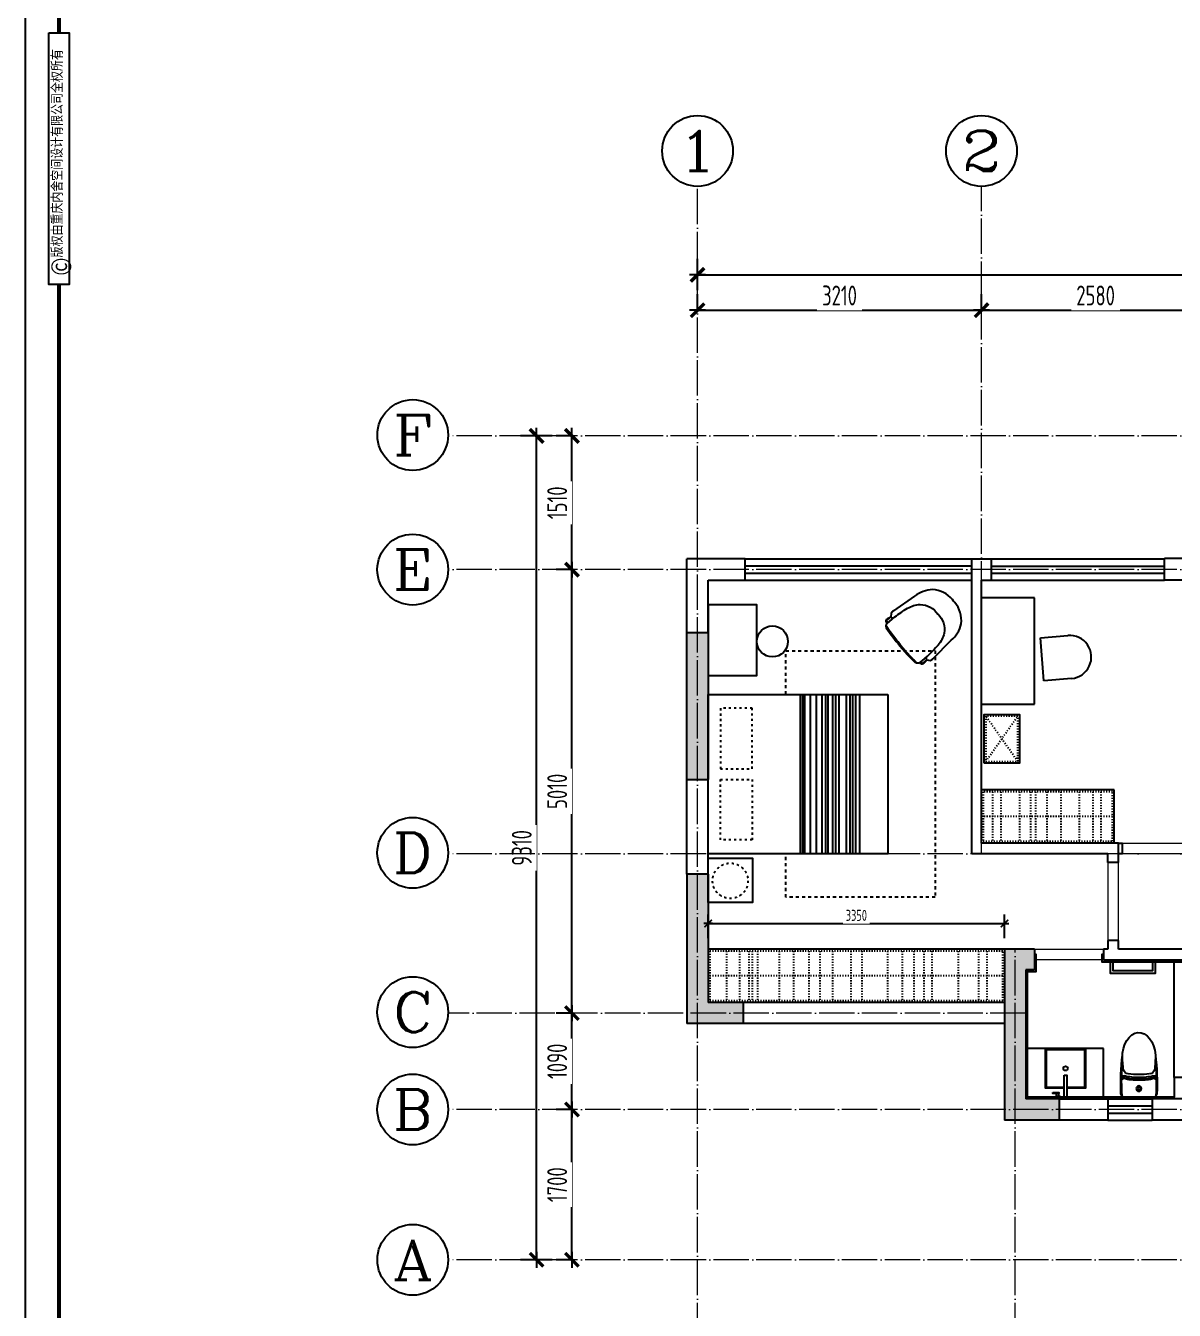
# Model space of a CAD drawing. Header units: inches. Extents: x -50945 to 250244, y -404780 to 18493.
# Drawn here: x 46715 to 59700, y -41871 to -27357 of the extents above; entities that cross this region are included whole.
import ezdxf
from ezdxf.enums import TextEntityAlignment as Align

# ---------------------------------------------------------------- set-up
doc = ezdxf.new("R2010")
doc.units = ezdxf.units.IN
doc.header["$MEASUREMENT"] = 0
for name, pattern in [('ACAD_ISO03W100', [30, 12, -18]), ('DOTE', [2.42, 2, -0.2, 0.02, -0.2]), ('iGo户型优化10', [30, 12, -18]), ('iGo户型优化15', [2, 1, -1]), ('iGo户型优化31', [0.35, 0.25, -0.1])]:
    doc.linetypes.add(name, pattern=pattern)
for name, color, linetype in [('15开关布置图-YJ', 2, 'Continuous'), ('AXIS', 1, 'Continuous'), ('AXIS_TEXT', 7, 'Continuous'), ('A图框', 7, 'Continuous'), ('D-ARCHI', 250, 'Continuous'), ('EVH 立面填充', 8, 'Continuous'), ('IBS-003-建筑窗框', 3, 'Continuous'), ('IBS-182-原建筑非承重墙', 150, 'Continuous'), ('IBS-200-原建筑承重墙柱', 200, 'Continuous'), ('IBS-63-原建筑窗', 63, 'Continuous'), ('IDS-030-造型完成面(看线)', 30, 'Continuous'), ('IDS-040-固定高家具', 40, 'Continuous'), ('IFF-31-卫浴洁具', 31, 'Continuous'), ('IFF-51-活动家具', 51, 'Continuous'), ('iGo户型优化', 7, 'Continuous'), ('外标注', 50, 'Continuous')]:
    doc.layers.add(name, color=color, linetype=linetype)
doc.layers.add('门', color=65, linetype='Continuous', lineweight=13)
doc.styles.add('04.YBC-外标注3.0', font='', dxfattribs={"width": 0.8, "height": 3})
doc.styles.add('_TCH_AXIS', font='COMPLEX', dxfattribs={"bigfont": 'GBCBIG'})
doc.styles.add('COMPLEX', font='COMPLEX')
doc.styles.add('HBA-DIMT', font='ARCHS.SHX', dxfattribs={"width": 0.8})
doc.styles.get('04.YBC-外标注3.0').set_extended_font_data('SimSun')
doc.dimstyles.new('HBA_40', dxfattribs={"dimscale": 50, "dimtxt": 2.5, "dimasz": 0.1, "dimexe": 2, "dimexo": 2.5, "dimgap": 0.6, "dimtad": 1, "dimdec": 0, "dimrnd": 5, "dimzin": 0, "dimtxsty": 'HBA-DIMT', "dimblk": 'HBA_DIMENSION_TICK', "dimblk1": 'HBA_DIMENSION_TICK', "dimblk2": 'HBA_DIMENSION_TICK', "dimcen": 0.125, "dimclrd": 44, "dimclre": 44, "dimclrt": 2, "dimadec": 0, "dimazin": 0, "dimtfac": 1, "dimtdec": 0, "dimtix": 1, "dimtmove": 1, "dimatfit": 3, "dimldrblk": 'HBA_Leader_Dot', "dimfxl": 0, "dimtvp": 1, "dimtfill": 1, "dimtolj": 1, "dimtzin": 0, "dimarcsym": 0})

# ---------------------------------------------------------------- blocks, each defined once
blk = doc.blocks.new('HBA_DIMENSION_TICK')
at = {"color": 0, "linetype": 'ByBlock'}
for p, q in [((-10, 0), (0, 0)), ((0, 0), (10, 0))]:
    blk.add_line(p, q, dxfattribs=at)
at = {"color": 50, "linetype": 'ByBlock'}
blk.add_solid([(-10, -7), (-7, -10), (7, 10), (10, 7)], dxfattribs=at)
blk = doc.blocks.new('*D151')
at = {"layer": 'Defpoints', "color": 0, "transparency": 16777216}
for p in [(57520, -30572), (54310, -30797), (57520, -30797)]:
    blk.add_point(p, dxfattribs=at)
at = {"layer": '外标注', "color": 44, "lineweight": -2, "transparency": 16777216}
for p, q in [((54310, -30572), (54310, -30392)), ((57520, -30572), (57520, -30392)), ((54319, -30572), (57511, -30572))]:
    blk.add_line(p, q, dxfattribs=at)
at = {"layer": '外标注', "color": 44, "lineweight": -2, "transparency": 16777216, "xscale": 9, "yscale": 9, "zscale": 9, "rotation": 180}
blk.add_blockref('HBA_DIMENSION_TICK', (54310, -30572), dxfattribs=at)
at = {"layer": '外标注', "color": 44, "lineweight": -2, "transparency": 16777216, "xscale": 9, "yscale": 9, "zscale": 9}
blk.add_blockref('HBA_DIMENSION_TICK', (57520, -30572), dxfattribs=at)
at = {"layer": '外标注', "color": 2, "transparency": 16777216, "insert": (55915, -30406), "char_height": 225, "attachment_point": 5, "style": 'HBA-DIMT', "bg_fill": 3, "box_fill_scale": 1.25, "bg_fill_color": 256, "bg_fill_true_color": 13158600, "bg_fill_transparency": 0}
blk.add_mtext('\\A1;3210', dxfattribs=at)
blk = doc.blocks.new('HBA_Leader_Dot')
at = {"color": 0, "linetype": 'ByBlock'}
blk.add_line((-5, 0), (-10, 0), dxfattribs=at)
at = {"color": 0, "linetype": 'ByBlock', "const_width": 5}
blk.add_lwpolyline([(-2.5, 0, 1), (2.5, 0, 1)], format="xyb", close=True, dxfattribs=at)
blk = doc.blocks.new('*D152')
at = {"layer": 'Defpoints', "color": 0, "transparency": 16777216}
for p in [(60100, -30572), (57520, -30797), (60100, -30797)]:
    blk.add_point(p, dxfattribs=at)
at = {"layer": '外标注', "color": 44, "lineweight": -2, "transparency": 16777216}
for p, q in [((57520, -30572), (57520, -30392)), ((60100, -30572), (60100, -30392)), ((57529, -30572), (60091, -30572))]:
    blk.add_line(p, q, dxfattribs=at)
at = {"layer": '外标注', "color": 44, "lineweight": -2, "transparency": 16777216, "xscale": 9, "yscale": 9, "zscale": 9, "rotation": 180}
blk.add_blockref('HBA_DIMENSION_TICK', (57520, -30572), dxfattribs=at)
at = {"layer": '外标注', "color": 44, "lineweight": -2, "transparency": 16777216, "xscale": 9, "yscale": 9, "zscale": 9}
blk.add_blockref('HBA_DIMENSION_TICK', (60100, -30572), dxfattribs=at)
at = {"layer": '外标注', "color": 2, "transparency": 16777216, "insert": (58810, -30406), "char_height": 225, "attachment_point": 5, "style": 'HBA-DIMT', "bg_fill": 3, "box_fill_scale": 1.25, "bg_fill_color": 256, "bg_fill_true_color": 13158600, "bg_fill_transparency": 0}
blk.add_mtext('\\A1;2580', dxfattribs=at)
blk = doc.blocks.new('*D155')
at = {"layer": 'Defpoints', "color": 0, "transparency": 16777216}
for p in [(69010, -30172), (54310, -30572), (69010, -30572)]:
    blk.add_point(p, dxfattribs=at)
at = {"layer": '外标注', "color": 44, "lineweight": -2, "transparency": 16777216}
for p, q in [((54310, -30347), (54310, -29992)), ((69010, -30347), (69010, -29992)), ((54319, -30172), (69001, -30172))]:
    blk.add_line(p, q, dxfattribs=at)
at = {"layer": '外标注', "color": 44, "lineweight": -2, "transparency": 16777216, "xscale": 9, "yscale": 9, "zscale": 9, "rotation": 180}
blk.add_blockref('HBA_DIMENSION_TICK', (54310, -30172), dxfattribs=at)
at = {"layer": '外标注', "color": 44, "lineweight": -2, "transparency": 16777216, "xscale": 9, "yscale": 9, "zscale": 9}
blk.add_blockref('HBA_DIMENSION_TICK', (69010, -30172), dxfattribs=at)
at = {"layer": '外标注', "color": 2, "transparency": 16777216, "insert": (61660, -30006), "char_height": 225, "attachment_point": 5, "style": 'HBA-DIMT', "bg_fill": 3, "box_fill_scale": 1.25, "bg_fill_color": 256, "bg_fill_true_color": 13158600, "bg_fill_transparency": 0}
blk.add_mtext('\\A1;14700', dxfattribs=at)
blk = doc.blocks.new('*D156')
at = {"layer": 'Defpoints', "color": 0, "transparency": 16777216}
for p in [(52890, -39603), (53091, -39603), (53091, -41301)]:
    blk.add_point(p, dxfattribs=at)
at = {"layer": '外标注', "color": 44, "lineweight": -2, "transparency": 16777216}
for p, q in [((52890, -39603), (52710, -39603)), ((52890, -41292), (52890, -39612)), ((52890, -41301), (52710, -41301))]:
    blk.add_line(p, q, dxfattribs=at)
at = {"layer": '外标注', "color": 44, "lineweight": -2, "transparency": 16777216, "xscale": 9, "yscale": 9, "zscale": 9}
for p, rotation in [((52890, -39603), 90), ((52890, -41301), 270)]:
    blk.add_blockref('HBA_DIMENSION_TICK', p, dxfattribs=dict(at, rotation=rotation))
at = {"layer": '外标注', "color": 2, "transparency": 16777216, "insert": (52723, -40452), "char_height": 225, "attachment_point": 5, "rotation": 90, "style": 'HBA-DIMT', "bg_fill": 3, "box_fill_scale": 1.25, "bg_fill_color": 256, "bg_fill_true_color": 13158600, "bg_fill_transparency": 0}
blk.add_mtext('\\A1;1700', dxfattribs=at)
blk = doc.blocks.new('*D157')
at = {"layer": 'Defpoints', "color": 0, "transparency": 16777216}
for p in [(52890, -38513), (53091, -38513), (53091, -39603)]:
    blk.add_point(p, dxfattribs=at)
at = {"layer": '外标注', "color": 44, "lineweight": -2, "transparency": 16777216}
for p, q in [((52890, -38513), (52710, -38513)), ((52890, -39594), (52890, -38522)), ((52890, -39603), (52710, -39603))]:
    blk.add_line(p, q, dxfattribs=at)
at = {"layer": '外标注', "color": 44, "lineweight": -2, "transparency": 16777216, "xscale": 9, "yscale": 9, "zscale": 9}
for p, rotation in [((52890, -38513), 90), ((52890, -39603), 270)]:
    blk.add_blockref('HBA_DIMENSION_TICK', p, dxfattribs=dict(at, rotation=rotation))
at = {"layer": '外标注', "color": 2, "transparency": 16777216, "insert": (52723, -39058), "char_height": 225, "attachment_point": 5, "rotation": 90, "style": 'HBA-DIMT', "bg_fill": 3, "box_fill_scale": 1.25, "bg_fill_color": 256, "bg_fill_true_color": 13158600, "bg_fill_transparency": 0}
blk.add_mtext('\\A1;1090', dxfattribs=at)
blk = doc.blocks.new('*D158')
at = {"layer": 'Defpoints', "color": 0, "transparency": 16777216}
for p in [(52890, -33503), (53091, -33503), (53091, -38513)]:
    blk.add_point(p, dxfattribs=at)
at = {"layer": '外标注', "color": 44, "lineweight": -2, "transparency": 16777216}
for p, q in [((52890, -33503), (52710, -33503)), ((52890, -38504), (52890, -33512)), ((52890, -38513), (52710, -38513))]:
    blk.add_line(p, q, dxfattribs=at)
at = {"layer": '外标注', "color": 44, "lineweight": -2, "transparency": 16777216, "xscale": 9, "yscale": 9, "zscale": 9}
for p, rotation in [((52890, -33503), 90), ((52890, -38513), 270)]:
    blk.add_blockref('HBA_DIMENSION_TICK', p, dxfattribs=dict(at, rotation=rotation))
at = {"layer": '外标注', "color": 2, "transparency": 16777216, "insert": (52723, -36008), "char_height": 225, "attachment_point": 5, "rotation": 90, "style": 'HBA-DIMT', "bg_fill": 3, "box_fill_scale": 1.25, "bg_fill_color": 256, "bg_fill_true_color": 13158600, "bg_fill_transparency": 0}
blk.add_mtext('\\A1;5010', dxfattribs=at)
blk = doc.blocks.new('*D159')
at = {"layer": 'Defpoints', "color": 0, "transparency": 16777216}
for p in [(52890, -31992), (53091, -31992), (53091, -33503)]:
    blk.add_point(p, dxfattribs=at)
at = {"layer": '外标注', "color": 44, "lineweight": -2, "transparency": 16777216}
for p, q in [((52890, -31992), (52710, -31992)), ((52890, -33494), (52890, -32001)), ((52890, -33503), (52710, -33503))]:
    blk.add_line(p, q, dxfattribs=at)
at = {"layer": '外标注', "color": 44, "lineweight": -2, "transparency": 16777216, "xscale": 9, "yscale": 9, "zscale": 9}
for p, rotation in [((52890, -31992), 90), ((52890, -33503), 270)]:
    blk.add_blockref('HBA_DIMENSION_TICK', p, dxfattribs=dict(at, rotation=rotation))
at = {"layer": '外标注', "color": 2, "transparency": 16777216, "insert": (52723, -32748), "char_height": 225, "attachment_point": 5, "rotation": 90, "style": 'HBA-DIMT', "bg_fill": 3, "box_fill_scale": 1.25, "bg_fill_color": 256, "bg_fill_true_color": 13158600, "bg_fill_transparency": 0}
blk.add_mtext('\\A1;1510', dxfattribs=at)
blk = doc.blocks.new('*D160')
at = {"layer": 'Defpoints', "color": 0, "transparency": 16777216}
for p in [(52490, -31992), (52890, -31992), (52890, -41301)]:
    blk.add_point(p, dxfattribs=at)
at = {"layer": '外标注', "color": 44, "lineweight": -2, "transparency": 16777216}
for p, q in [((52665, -31992), (52310, -31992)), ((52490, -41292), (52490, -32001)), ((52665, -41301), (52310, -41301))]:
    blk.add_line(p, q, dxfattribs=at)
at = {"layer": '外标注', "color": 44, "lineweight": -2, "transparency": 16777216, "xscale": 9, "yscale": 9, "zscale": 9}
for p, rotation in [((52490, -31992), 90), ((52490, -41301), 270)]:
    blk.add_blockref('HBA_DIMENSION_TICK', p, dxfattribs=dict(at, rotation=rotation))
at = {"layer": '外标注', "color": 2, "transparency": 16777216, "insert": (52323, -36647), "char_height": 225, "attachment_point": 5, "rotation": 90, "style": 'HBA-DIMT', "bg_fill": 3, "box_fill_scale": 1.25, "bg_fill_color": 256, "bg_fill_true_color": 13158600, "bg_fill_transparency": 0}
blk.add_mtext('\\A1;9310', dxfattribs=at)
blk = doc.blocks.new('_AXISO')
blk.add_circle((0, 0), 0.5)
at = {"layer": 'AXIS_TEXT', "style": 'COMPLEX', "width": 1.041667}
blk.add_attdef('A', text='', height=0.56, dxfattribs=at).set_placement((-0.25, -0.28), (0.25, -0.28), align=Align.FIT)
blk = doc.blocks.new('gegeg')
at = {"layer": 'A图框'}
for points in [[(162587, -39218), (162587, -60008), (133187, -60008), (133187, -39218)], [(133431, -40125), (133643, -40125), (133643, -42755), (133431, -42755)]]:
    blk.add_lwpolyline(points, close=True, dxfattribs=at)
at = {"layer": 'A图框', "const_width": 42}
for points in [[(133537, -40125), (133537, -39568), (162237, -39568), (162237, -57908)], [(133537, -57908), (133537, -42755)]]:
    blk.add_lwpolyline(points, dxfattribs=at)
at = {"layer": 'A图框', "rotation": 90, "style": '04.YBC-外标注3.0'}
for s, insert, char_height, width, attachment_point in [('版权由重庆内舍空间设计有限公司全权所有', (133460, -42471), 105, 2420.6, 1), ('©', (133559, -42567), 210, 191.34, 5)]:
    blk.add_mtext(s, dxfattribs=dict(at, insert=insert, char_height=char_height, width=width, attachment_point=attachment_point))
blk = doc.blocks.new('rtger')
at = {"layer": 'IFF-31-卫浴洁具', "ltscale": 0.02}
for p in [(64161, 9478), (64161, 9151)]:
    blk.add_line(p, (64161, 9315), dxfattribs=at)
for radius in [29.6, 16.1]:
    blk.add_circle((64065, 9315), radius, dxfattribs=at)
for centre, radius, start, end in [((64006, 6944), 2577, 87.4001, 97.1336), ((63964, 5198), 4312, 87.5288, 93.6994), ((63693, 8401), 1100, 81.703, 90.3481), ((63840, 9431), 60, 5.3921, 79.5299), ((62528, 9307), 1378, 0.3409, 5.3921), ((63943, 9487), 24.1, 108.0596, 207.7967), ((63387, 9339), 552, 357.5425, 14.3815), ((63959, 9491), 18.8, 84.0685, 197.6407), ((63368, 9339), 592, 357.7467, 14.3815), ((63968, 9493), 18.2, 113.5276, 196.6187), ((63368, 9339), 602, 357.7467, 14.3815), ((64121, 9478), 40, 0, 87.4001), ((62528, 9323), 1378, 354.6079, 359.6591), ((63387, 9291), 552, 345.6185, 2.4575), ((63368, 9291), 592, 345.6185, 2.2533), ((63368, 9291), 602, 345.6185, 2.2533), ((63840, 9199), 60, 280.4701, 354.6079), ((63943, 9143), 24.1, 152.2033, 251.9404), ((63959, 9138), 18.8, 162.3593, 275.9315), ((64121, 9151), 40, 272.5999, 0), ((63693, 10228), 1100, 269.6519, 278.297), ((64006, 11686), 2577, 262.8664, 272.5999), ((63964, 13431), 4312, 266.3006, 272.4712), ((63968, 9136), 18.2, 163.3813, 246.4724)]:
    blk.add_arc(centre, radius, start, end, dxfattribs=at)
blk.add_ellipse((63720, 9315), major_axis=(289, 0), ratio=0.648116, start_param=1.570796, end_param=4.592942, dxfattribs=at)
blk = doc.blocks.new('抖音iGo户型优化-0715')
at = {"layer": 'IFF-31-卫浴洁具'}
for points in [[(13559, -200880), (13529, -200880), (13529, -200630), (13559, -200630)], [(13659, -200640), (13609, -200640), (13609, -200630), (13659, -200630)], [(13649, -200640), (13619, -200640), (13619, -200670), (13649, -200670)], [(13689, -200681), (13619, -200681), (13619, -200671), (13689, -200671)]]:
    blk.add_lwpolyline(points, close=True, dxfattribs=at)
blk.add_lwpolyline([(13559, -200730), (13769, -200730), (13769, -201180), (13319, -201180), (13319, -200730), (13529, -200730)], dxfattribs=at)
at = {"layer": 'iGo户型优化', "color": 251, "ltscale": 333}
blk.add_lwpolyline([(13559, -200740), (13759, -200740), (13759, -201170), (13329, -201170), (13329, -200740), (13529, -200740)], dxfattribs=at)
at = {"layer": 'iGo户型优化', "color": 7}
blk.add_circle((13544, -200955), 25, dxfattribs=at)
blk = doc.blocks.new('抖音iGo户型优化-0379')
at = {"layer": 'IFF-51-活动家具', "ltscale": 100}
for p, q in [((61412, -161495), (61387, -161183)), ((61873, -161143), (61899, -161455)), ((61899, -161455), (61412, -161495))]:
    blk.add_line(p, q, dxfattribs=at)
blk.add_arc((61630, -161163), 244, 4.7217, 184.7217, dxfattribs=at)
blk = doc.blocks.new('fntjy')
at = {"layer": 'IFF-51-活动家具'}
for p, q in [((34752, -15106), (34752, -13306)), ((34794, -15106), (34794, -13306)), ((34830, -15106), (34830, -13306)), ((34860, -15106), (34860, -13306)), ((34902, -15106), (34902, -13306)), ((34985, -15106), (34985, -13306)), ((35021, -15106), (35021, -13306)), ((35057, -15106), (35057, -13306)), ((35110, -15106), (35110, -13306)), ((35134, -15106), (35134, -13306)), ((35176, -15106), (35176, -13306)), ((35241, -15106), (35241, -13306)), ((35307, -15106), (35307, -13306)), ((35373, -15106), (35373, -13306)), ((35396, -15106), (35396, -13306)), ((35420, -15106), (35420, -13306))]:
    blk.add_line(p, q, dxfattribs=at)
for points in [[(36461, -12756), (36461, -13256), (35961, -13256), (35961, -12756)], [(34431, -15106), (34431, -13306), (36461, -13306), (36461, -15106)]]:
    blk.add_lwpolyline(points, close=True, dxfattribs=at)
at = {"layer": 'iGo户型优化', "color": 251, "linetype": 'iGo户型优化15', "ltscale": 35}
blk.add_lwpolyline([(35583, -15106), (35583, -15598), (33895, -15598), (33895, -12814), (35583, -12814), (35583, -13306)], dxfattribs=at)
at = {"layer": 'iGo户型优化', "color": 251, "linetype": 'iGo户型优化10', "ltscale": 2}
for points in [[(36323, -13463), (36323, -14145), (35963, -14145), (35963, -13463)], [(36323, -14949), (36323, -14266), (35963, -14266), (35963, -14949)]]:
    blk.add_lwpolyline(points, close=True, dxfattribs=at)
blk.add_circle((36211, -13000), 200, dxfattribs=at)
blk = doc.blocks.new('抖音iGo户型优化-0371')
at = {"layer": 'IFF-51-活动家具', "ltscale": 100}
blk.add_lwpolyline([(61455, -158824), (61442, -158808, 0.206334), (61219, -158694, 0.159584), (61015, -158770), (60777, -158935, 0.042045), (60752, -158955, 0.236062), (60748, -158964), (60747, -159002), (60747, -159003, 0.319611), (60775, -159012, 0.054187), (60791, -159003, -0.030614), (60935, -158906, -0.113373), (61078, -158862, -0.229365), (61279, -158971), (61279, -158971), (61280, -158971, -0.229365), (61350, -159188, -0.113373), (61281, -159321, -0.030614), (61159, -159446, 0.054187), (61147, -159460, 0.319611), (61151, -159488), (61152, -159488), (61190, -159494, 0.236062), (61199, -159492, 0.042045), (61223, -159472), (61429, -159267, 0.159584), (61541, -159081, 0.206334), (61469, -158841)], format="xyb", close=True, dxfattribs=at)
for points in [[(60747, -158999), (60736, -159008), (60729, -159013), (60726, -159015), (60723, -159017), (60720, -159019), (60715, -159022), (60708, -159026), (60707, -159027), (60695, -159037), (60693, -159041), (60690, -159045), (60689, -159048), (60689, -159051), (60690, -159057), (60693, -159060), (60697, -159064), (60704, -159066), (60716, -159062)], [(61155, -159489), (61144, -159499), (61138, -159505), (61135, -159507), (61133, -159510), (61131, -159512), (61126, -159517), (61121, -159523), (61120, -159524), (61108, -159533), (61104, -159535), (61100, -159537), (61096, -159537), (61093, -159537), (61087, -159535), (61085, -159532), (61082, -159527), (61081, -159520), (61087, -159508)]]:
    blk.add_lwpolyline(points, dxfattribs=at)
for points in [[(60789, -159004), (60726, -159055), (60699, -159078, 0.144369), (60692, -159091, 0.222999), (60695, -159126, 0.033134), (60848, -159329), (60848, -159330)], [(60747, -159002), (60709, -159033), (60704, -159037, 0.976859), (60720, -159061)], [(60857, -159322), (60828, -159286, -0.018931), (60728, -159157, -0.005721), (60701, -159117, -0.269565), (60698, -159083)], [(61158, -159447), (61096, -159500), (61069, -159522, -0.144369), (61054, -159526, -0.222999), (61020, -159517, -0.033134), (60848, -159330), (60848, -159330)], [(60857, -159322), (60887, -159358, 0.018931), (60996, -159479, 0.005721), (61030, -159513, 0.269565), (61064, -159522)], [(61152, -159488), (61115, -159520), (61109, -159525, -0.976859), (61089, -159505)]]:
    blk.add_lwpolyline(points, format="xyb", dxfattribs=at)
blk = doc.blocks.new('*D186')
at = {"color": 44, "lineweight": -2, "transparency": 16777216}
for p, q in [((54430, -37668), (54430, -37401)), ((57780, -37668), (57780, -37401)), ((54435, -37501), (57775, -37501))]:
    blk.add_line(p, q, dxfattribs=at)
at = {"layer": 'Defpoints', "color": 0, "transparency": 16777216}
for p in [(57780, -37501), (54430, -37793), (57780, -37793)]:
    blk.add_point(p, dxfattribs=at)
at = {"color": 44, "lineweight": -2, "transparency": 16777216, "xscale": 5, "yscale": 5, "zscale": 5, "rotation": 180}
blk.add_blockref('HBA_DIMENSION_TICK', (54430, -37501), dxfattribs=at)
at = {"color": 44, "lineweight": -2, "transparency": 16777216, "xscale": 5, "yscale": 5, "zscale": 5}
blk.add_blockref('HBA_DIMENSION_TICK', (57780, -37501), dxfattribs=at)
at = {"color": 2, "transparency": 16777216, "insert": (56105, -37409), "char_height": 125, "attachment_point": 5, "style": 'HBA-DIMT', "bg_fill": 3, "box_fill_scale": 1.25, "bg_fill_color": 256, "bg_fill_true_color": 13158600, "bg_fill_transparency": 0}
blk.add_mtext('\\A1;3350', dxfattribs=at)

msp = doc.modelspace()

# ---------------------------------------------------------------- hatches: boundary and pattern name
at = {"layer": 'EVH 立面填充'}
h = msp.add_hatch(color=256, dxfattribs=at)
h.dxf.hatch_style = 1
h.paths.add_polyline_path([(54189.86, -35872.68), (54429.86, -35872.68), (54429.86, -34212.68), (54189.86, -34212.68)])
h = msp.add_hatch(color=256, dxfattribs=at)
h.dxf.hatch_style = 1
h.paths.add_polyline_path([(54429.86, -38392.68), (54429.86, -36942.68), (54189.86, -36942.68), (54189.86, -38632.68), (54829.86, -38632.68), (54829.86, -38392.68)])
h = msp.add_hatch(color=256, dxfattribs=at)
h.dxf.hatch_style = 1
h.paths.add_polyline_path([(57779.56, -39722.68), (58399.56, -39722.68), (58399.56, -39482.68), (58019.56, -39482.68), (58019.56, -38022.68), (58119.56, -38022.68), (58119.56, -37792.68), (57779.56, -37792.68)])

# ---------------------------------------------------------------- linework, layer by layer
at = {"layer": 'D-ARCHI', "color": 251, "linetype": 'DOTE', "lineweight": 5, "ltscale": 200}
msp.add_line((57899.56, -44121.01), (57899.56, -37792.68), dxfattribs=at)
at = {"layer": 'IBS-003-建筑窗框', "color": 251, "ltscale": 10}
for p, q in [((54849.86, -33381.68), (57409.86, -33381.68)), ((57629.86, -33382.68), (59589.86, -33382.68)), ((54849.86, -33622.68), (57409.86, -33622.68)), ((57629.86, -33622.68), (59589.86, -33622.68)), ((58949.56, -39482.68), (59449.56, -39482.68)), ((58949.56, -39722.68), (59449.56, -39722.68))]:
    msp.add_line(p, q, dxfattribs=at)
at = {"layer": 'IBS-182-原建筑非承重墙'}
for p, q in [((54849.86, -33381.68), (54189.86, -33381.68)), ((54849.86, -33622.68), (54849.86, -33381.68)), ((57409.86, -33381.68), (57629.86, -33381.68)), ((57629.86, -33381.68), (57629.86, -33622.68)), ((59589.86, -33622.68), (59589.86, -33372.68)), ((59589.86, -33372.68), (59999.86, -33372.68)), ((54189.86, -34212.68), (54189.86, -33382.68)), ((57409.86, -36712.68), (57409.86, -33382.68)), ((54429.86, -34212.68), (54429.86, -33622.68)), ((54429.86, -33622.68), (54849.86, -33622.68)), ((57519.86, -36592.68), (57519.86, -33622.68)), ((57519.86, -33622.68), (57629.86, -33622.68)), ((59999.86, -33622.68), (59589.86, -33622.68)), ((54189.86, -36942.68), (54189.86, -35872.68)), ((54429.86, -36942.68), (54429.86, -35872.68)), ((58949.86, -36712.68), (57409.86, -36712.68)), ((59069.86, -36592.68), (57519.86, -36592.68)), ((58949.86, -36812.68), (58949.86, -36712.68)), ((59069.86, -36812.68), (59069.86, -36592.68)), ((59069.86, -36812.68), (58949.86, -36812.68)), ((59069.56, -37692.68), (58949.56, -37692.68)), ((58949.56, -37692.68), (58949.56, -37792.68)), ((59069.56, -37792.68), (59069.56, -37692.68)), ((58949.56, -37792.68), (58899.56, -37792.68)), ((58899.56, -37792.68), (58899.56, -37912.68)), ((62719.56, -37792.68), (59069.56, -37792.68)), ((58899.56, -37912.68), (60599.56, -37912.68)), ((57779.56, -38392.68), (54829.86, -38392.68)), ((57779.56, -38632.68), (54829.86, -38632.68)), ((58399.56, -39482.68), (58949.56, -39482.68)), ((58949.56, -39482.68), (58949.56, -39722.68)), ((60829.56, -39482.68), (59449.56, -39482.68)), ((59449.56, -39482.68), (59449.56, -39722.68)), ((58949.56, -39722.68), (58399.56, -39722.68)), ((61909.56, -39722.68), (59449.56, -39722.68))]:
    msp.add_line(p, q, dxfattribs=at)
msp.add_lwpolyline([(59069.86, -36592.68), (59109.86, -36592.68), (59109.86, -36712.68), (59069.86, -36712.68)], close=True, dxfattribs=at)
at = {"layer": 'IBS-200-原建筑承重墙柱', "ltscale": 0.02}
for p, q in [((54189.86, -34212.68), (54429.86, -34212.68)), ((54189.86, -35872.68), (54189.86, -34212.68)), ((54429.86, -34212.68), (54429.86, -35872.68)), ((54189.86, -35872.68), (54429.86, -35872.68)), ((54429.86, -36942.68), (54189.86, -36942.68)), ((54189.86, -36942.68), (54189.86, -38632.68)), ((54429.86, -36942.68), (54429.86, -38392.68)), ((58119.56, -37792.68), (57779.56, -37792.68)), ((57779.56, -37792.68), (57779.56, -39722.68)), ((58119.56, -37792.68), (58119.56, -38022.68)), ((58119.56, -38022.68), (58019.56, -38022.68)), ((58019.56, -38022.68), (58019.56, -39482.68)), ((54829.86, -38392.68), (54429.86, -38392.68)), ((54829.86, -38632.68), (54829.86, -38392.68)), ((54829.86, -38632.68), (54189.86, -38632.68)), ((58399.56, -39482.68), (58019.56, -39482.68)), ((58399.56, -39482.68), (58399.56, -39722.68)), ((58399.56, -39722.68), (57779.56, -39722.68))]:
    msp.add_line(p, q, dxfattribs=at)
at = {"layer": 'IBS-63-原建筑窗'}
for p, q in [((54849.86, -33461.68), (57409.86, -33461.68)), ((57629.86, -33462.68), (59589.86, -33462.68)), ((54849.86, -33542.68), (57409.86, -33542.68)), ((57629.86, -33542.68), (59589.86, -33542.68)), ((58949.56, -39562.68), (59449.56, -39562.68)), ((58949.56, -39642.68), (59449.56, -39642.68))]:
    msp.add_line(p, q, dxfattribs=at)
at = {"layer": 'IDS-030-造型完成面(看线)'}
msp.add_lwpolyline([(58899.56, -37852.68), (58879.56, -37852.68), (58879.56, -37932.68), (60579.56, -37932.68), (60579.56, -39242.68), (59699.56, -39242.68), (59699.56, -39462.68), (58039.56, -39462.68), (58039.56, -38042.68), (58139.56, -38042.68), (58139.56, -37852.68), (58119.56, -37852.68)], dxfattribs=at)
at = {"layer": 'IDS-040-固定高家具', "linetype": 'ACAD_ISO03W100'}
for p, q in [((57568.99, -35669.2), (57928.99, -35159.2)), ((57928.99, -35669.2), (57568.99, -35159.2)), ((57643.28, -36012.68), (57643.28, -36572.68)), ((57738.32, -36012.68), (57738.32, -36572.68)), ((57948.56, -36012.68), (57948.56, -36572.68)), ((58072.4, -36012.68), (58072.4, -36572.68)), ((58130, -36012.68), (58130, -36572.68)), ((58256.72, -36012.68), (58256.72, -36572.68)), ((58418, -36012.68), (58418, -36572.68)), ((58622.47, -36012.68), (58622.47, -36572.68)), ((58777.99, -36012.68), (58777.99, -36572.68)), ((58867.27, -36012.68), (58867.27, -36572.68)), ((58999.86, -36292.68), (57539.86, -36292.68)), ((54636.96, -37812.68), (54636.96, -38372.68)), ((54785.69, -37812.68), (54785.69, -38372.68)), ((54889.8, -37812.68), (54889.8, -38372.68)), ((54926.99, -37812.68), (54926.99, -38372.68)), ((54986.48, -37812.68), (54986.48, -38372.68)), ((55231.89, -37812.68), (55231.89, -38372.68)), ((55395.5, -37812.68), (55395.5, -38372.68)), ((55566.54, -37812.68), (55566.54, -38372.68)), ((55692.96, -37812.68), (55692.96, -38372.68)), ((55834.26, -37812.68), (55834.26, -38372.68)), ((56042.48, -37812.68), (56042.48, -38372.68)), ((56168.91, -37812.68), (56168.91, -38372.68)), ((56458.94, -37812.68), (56458.94, -38372.68)), ((56622.54, -37812.68), (56622.54, -38372.68)), ((56756.4, -37812.68), (56756.4, -38372.68)), ((56867.95, -37812.68), (56867.95, -38372.68)), ((56957.19, -37812.68), (56957.19, -38372.68)), ((57254.66, -37812.68), (57254.66, -38372.68)), ((57485.2, -37812.68), (57485.2, -38372.68)), ((57581.87, -37812.68), (57581.87, -38372.68)), ((57759.56, -38092.68), (54449.86, -38092.68))]:
    msp.add_line(p, q, dxfattribs=at)
at = {"layer": 'IDS-040-固定高家具'}
for p, q in [((59019.86, -35992.68), (57519.86, -35992.68)), ((59019.86, -36592.68), (59019.86, -35992.68)), ((57779.56, -37792.68), (54429.86, -37792.68))]:
    msp.add_line(p, q, dxfattribs=at)
msp.add_lwpolyline([(57548.99, -35689.2), (57548.99, -35139.2), (57948.99, -35139.2), (57948.99, -35689.2)], close=True, dxfattribs=at)
at = {"layer": 'IDS-040-固定高家具', "linetype": 'ACAD_ISO03W100'}
for points in [[(57568.99, -35669.2), (57928.99, -35669.2), (57928.99, -35159.2), (57568.99, -35159.2)], [(57539.86, -36572.68), (58999.86, -36572.68), (58999.86, -36012.68), (57539.86, -36012.68)], [(54449.86, -38372.68), (57759.56, -38372.68), (57759.56, -37812.68), (54449.86, -37812.68)]]:
    msp.add_lwpolyline(points, close=True, dxfattribs=at)
at = {"layer": 'IFF-31-卫浴洁具', "ltscale": 0.02}
for p, q in [((59699.56, -39242.68), (59699.56, -37932.68)), ((58899.56, -38912.68), (58039.56, -38912.68)), ((58899.56, -39462.68), (58899.56, -38912.68))]:
    msp.add_line(p, q, dxfattribs=at)
for points in [[(58976.32, -37932.68), (58976.32, -38062.68), (59486.32, -38062.68), (59486.32, -37932.68)], [(59006.32, -37932.68), (59006.32, -38032.68), (59456.32, -38032.68), (59456.32, -37932.68)]]:
    msp.add_lwpolyline(points, dxfattribs=at)
at = {"layer": 'IFF-51-活动家具'}
for p, q in [((58119.86, -33822.68), (57519.86, -33822.68)), ((58119.86, -35022.68), (58119.86, -33822.68)), ((57519.86, -35022.68), (58119.86, -35022.68))]:
    msp.add_line(p, q, dxfattribs=at)
msp.add_lwpolyline([(54429.86, -34699.6), (54979.86, -34699.6), (54979.86, -33899.6), (54429.86, -33899.6)], close=True, dxfattribs=at)
msp.add_circle((55156.35, -34314.8), 175, dxfattribs=at)
at = {"layer": '门', "color": 8, "lineweight": 5}
for points in [[(59109.86, -36592.68), (59949.86, -36592.68), (59949.86, -36712.68), (59109.86, -36712.68)], [(58949.56, -37692.68), (59069.86, -37692.68), (59069.86, -36812.68), (58949.56, -36812.68)], [(58899.56, -37912.68), (58119.56, -37912.68), (58119.56, -37792.68), (58899.56, -37792.68)]]:
    msp.add_lwpolyline(points, close=True, dxfattribs=at)

# ---------------------------------------------------------------- block references
at = {"color": 7, "linetype": 'iGo户型优化31'}
msp.add_blockref('抖音iGo户型优化-0371', (-4251.02, 124966.07), dxfattribs=at)
at = {"rotation": 180}
msp.add_blockref('fntjy', (90890.97, -50018.59), dxfattribs=at)
at = {"color": 7, "linetype": 'iGo户型优化31', "rotation": 180}
msp.add_blockref('抖音iGo户型优化-0715', (72014.01, -240092.94), dxfattribs=at)
at = {"layer": 'AXIS'}
ref = msp.add_blockref('_AXISO', (54309.86, -28772.43), dxfattribs=dict(at, xscale=800, yscale=800, zscale=800))
ref.add_attrib('A', '1', dxfattribs={"layer": 'AXIS_TEXT', "height": 452.55, "style": '_TCH_AXIS', "width": 2.333333}).set_placement((54083.59, -28998.71), (54536.14, -28998.71), align=Align.FIT)
ref = msp.add_blockref('_AXISO', (57519.86, -28772.43), dxfattribs=dict(at, xscale=800, yscale=800, zscale=800))
ref.add_attrib('A', '2', dxfattribs={"layer": 'AXIS_TEXT', "height": 452.55, "style": '_TCH_AXIS', "width": 1.5}).set_placement((57293.59, -28998.71), (57746.14, -28998.71), align=Align.FIT)
ref = msp.add_blockref('_AXISO', (51089.99, -31982.43), dxfattribs=dict(at, xscale=800, yscale=800, zscale=800))
ref.add_attrib('A', 'F', dxfattribs={"layer": 'AXIS_TEXT', "height": 452.55, "style": '_TCH_AXIS', "width": 1.3125}).set_placement((50863.72, -32208.71), (51316.26, -32208.71), align=Align.FIT)
ref = msp.add_blockref('_AXISO', (51089.86, -33502.68), dxfattribs=dict(at, xscale=800, yscale=800, zscale=800))
ref.add_attrib('A', 'E', dxfattribs={"layer": 'AXIS_TEXT', "height": 452.55, "style": '_TCH_AXIS', "width": 1.3125}).set_placement((50863.59, -33728.95), (51316.14, -33728.95), align=Align.FIT)
ref = msp.add_blockref('_AXISO', (51089.86, -36702.44), dxfattribs=dict(at, xscale=800, yscale=800, zscale=800))
ref.add_attrib('A', 'D', dxfattribs={"layer": 'AXIS_TEXT', "height": 452.55, "style": '_TCH_AXIS', "width": 1.235294}).set_placement((50863.59, -36928.72), (51316.14, -36928.72), align=Align.FIT)
ref = msp.add_blockref('_AXISO', (51089.86, -38502.44), dxfattribs=dict(at, xscale=800, yscale=800, zscale=800))
ref.add_attrib('A', 'C', dxfattribs={"layer": 'AXIS_TEXT', "height": 452.55, "style": '_TCH_AXIS', "width": 1.4}).set_placement((50863.59, -38728.72), (51316.14, -38728.72), align=Align.FIT)
ref = msp.add_blockref('_AXISO', (51089.86, -39602.68), dxfattribs=dict(at, xscale=800, yscale=800, zscale=800))
ref.add_attrib('A', 'B', dxfattribs={"layer": 'AXIS_TEXT', "height": 452.55, "style": '_TCH_AXIS', "width": 1.235294}).set_placement((50863.59, -39828.95), (51316.14, -39828.95), align=Align.FIT)
ref = msp.add_blockref('_AXISO', (51090.07, -41301.01), dxfattribs=dict(at, xscale=800, yscale=800, zscale=800))
ref.add_attrib('A', 'A', dxfattribs={"layer": 'AXIS_TEXT', "height": 452.55, "style": '_TCH_AXIS', "width": 1.166667}).set_placement((50863.79, -41527.28), (51316.34, -41527.28), align=Align.FIT)
at = {"layer": 'IFF-31-卫浴洁具', "ltscale": 0.02, "xscale": -1, "rotation": 89.99999999999928}
msp.add_blockref('rtger', (68614.41, 24698.46), dxfattribs=at)
at = {"layer": 'IFF-51-活动家具', "rotation": 270}
msp.add_blockref('抖音iGo户型优化-0379', (219680.66, 27140.16), dxfattribs=at)

# ---------------------------------------------------------------- dimensions: what is measured, and where the dimension line sits
at = {"layer": '外标注'}
dim = msp.add_linear_dim(base=(57519.86, -30572.43), p1=(54309.86, -30797.02), p2=(57519.86, -30797.02), dimstyle='HBA_40', override={"dimscale": 90, "dimfxl": 200, "dimfxlon": 1}, dxfattribs=at)
dim.commit()
dim.dimension.update_dxf_attribs({"geometry": '*D151', "text_midpoint": (55914.86, -30405.93)})
dim = msp.add_linear_dim(base=(52889.86, -39602.68), p1=(53091.03, -41301.01), p2=(53091.03, -39602.68), angle=270, dimstyle='HBA_40', override={"dimscale": 90, "dimfxl": 200, "dimfxlon": 1}, dxfattribs=at)
dim.commit()
dim.dimension.update_dxf_attribs({"geometry": '*D156', "text_midpoint": (52723.36, -40451.84)})

# ---------------------------------------------------------------- next in the draw order: dimensions: what is measured, and where the dimension line sits
dim = msp.add_linear_dim(base=(60099.86, -30572.43), p1=(57519.86, -30797.02), p2=(60099.86, -30797.02), dimstyle='HBA_40', override={"dimscale": 90, "dimfxl": 200, "dimfxlon": 1}, dxfattribs=at)
dim.commit()
dim.dimension.update_dxf_attribs({"geometry": '*D152', "text_midpoint": (58809.86, -30405.93)})
dim = msp.add_linear_dim(base=(52889.86, -38512.68), p1=(53091.03, -39602.68), p2=(53091.03, -38512.68), angle=270, dimstyle='HBA_40', override={"dimscale": 90, "dimfxl": 200, "dimfxlon": 1}, dxfattribs=at)
dim.commit()
dim.dimension.update_dxf_attribs({"geometry": '*D157', "text_midpoint": (52723.36, -39057.68)})

# ---------------------------------------------------------------- next in the draw order: dimensions: what is measured, and where the dimension line sits
dim = msp.add_linear_dim(base=(69009.86, -30172.43), p1=(54309.86, -30572.43), p2=(69009.86, -30572.43), dimstyle='HBA_40', override={"dimscale": 90, "dimfxl": 200, "dimfxlon": 1}, dxfattribs=at)
dim.commit()
dim.dimension.update_dxf_attribs({"geometry": '*D155', "text_midpoint": (61659.86, -30005.93)})
dim = msp.add_linear_dim(base=(52889.86, -33502.68), p1=(53091.03, -38512.68), p2=(53091.03, -33502.68), angle=270, dimstyle='HBA_40', override={"dimscale": 90, "dimfxl": 200, "dimfxlon": 1}, dxfattribs=at)
dim.commit()
dim.dimension.update_dxf_attribs({"geometry": '*D158', "text_midpoint": (52723.36, -36007.68)})

# ---------------------------------------------------------------- next in the draw order: linework, layer by layer
at = {"layer": 'D-ARCHI', "color": 251, "linetype": 'DOTE', "lineweight": 5, "ltscale": 200}
for p, q in [((54309.86, -44121.01), (54309.86, -29172.43)), ((57519.86, -36712.68), (57519.86, -29172.43))]:
    msp.add_line(p, q, dxfattribs=at)

# ---------------------------------------------------------------- next in the draw order: dimensions: what is measured, and where the dimension line sits
at = {"layer": '外标注'}
dim = msp.add_linear_dim(base=(52889.86, -31992.43), p1=(53091.03, -33502.68), p2=(53091.03, -31992.43), angle=270, dimstyle='HBA_40', override={"dimscale": 90, "dimfxl": 200, "dimfxlon": 1}, dxfattribs=at)
dim.commit()
dim.dimension.update_dxf_attribs({"geometry": '*D159', "text_midpoint": (52723.36, -32747.55)})

# ---------------------------------------------------------------- next in the draw order: dimensions: what is measured, and where the dimension line sits
dim = msp.add_linear_dim(base=(52489.86, -31992.43), p1=(52889.86, -41301.01), p2=(52889.86, -31992.43), angle=90, dimstyle='HBA_40', override={"dimscale": 90, "dimfxl": 200, "dimfxlon": 1}, dxfattribs=at)
dim.commit()
dim.dimension.update_dxf_attribs({"geometry": '*D160', "text_midpoint": (52323.36, -36646.72)})

# ---------------------------------------------------------------- next in the draw order: linework, layer by layer
at = {"layer": 'D-ARCHI', "color": 251, "linetype": 'DOTE', "lineweight": 5, "ltscale": 200}
for p, q in [((71829.86, -31992.43), (51502.61, -31992.43)), ((71829.86, -33502.68), (51489.86, -33502.68)), ((71829.86, -36712.68), (51502.61, -36712.68)), ((58019.56, -38512.68), (51502.61, -38512.68)), ((71829.86, -39602.68), (51502.61, -39602.68)), ((71829.86, -41301.01), (51502.61, -41301.01))]:
    msp.add_line(p, q, dxfattribs=at)

# ---------------------------------------------------------------- next in the draw order: block references
at = {"layer": '15开关布置图-YJ', "color": 2, "xscale": 1.081091401797356, "yscale": 1.081091401797356, "zscale": 1.081091401797356}
msp.add_blockref('gegeg', (-97273.12, 15939.54), dxfattribs=at)

# ---------------------------------------------------------------- next in the draw order: dimensions: what is measured, and where the dimension line sits
dim = msp.add_linear_dim(base=(57779.56, -37501.1), p1=(54429.86, -37792.68), p2=(57779.56, -37792.68), dimstyle='HBA_40')
dim.commit()
dim.dimension.update_dxf_attribs({"geometry": '*D186', "text_midpoint": (56104.71, -37408.6)})

doc.saveas('drawing.dxf')
